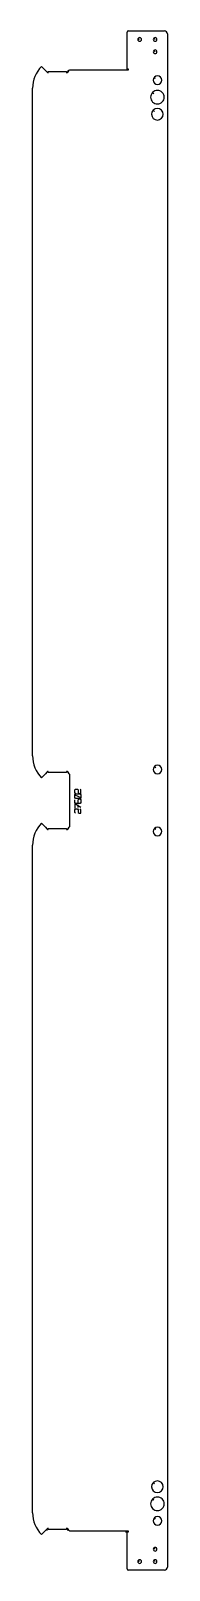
# Model space of a CAD drawing. Extents: x 26 to 245, y 5 to 2497.
import ezdxf

# ---------------------------------------------------------------- set-up
doc = ezdxf.new("R2010")
doc.units = 0

msp = doc.modelspace()

# ---------------------------------------------------------------- linework, layer by layer
for p, q in [((179.47, 2434.82), (179.47, 2494.87)), ((181.52, 2496.92), (239.52, 2496.92)), ((199.49, 2482.84), (197.4, 2484.92)), ((224.49, 2482.84), (222.4, 2484.92)), ((244.57, 2491.87), (244.57, 9.87)), ((224.49, 2462.84), (222.4, 2464.92)), ((40.68, 2439.3), (47.07, 2432.9)), ((47.07, 2432.9), (48.9, 2430.36)), ((48.9, 2430.36), (50.2, 2429.21)), ((50.2, 2429.21), (51.15, 2428.94)), ((51.15, 2428.94), (51.15, 2430.92)), ((51.15, 2430.92), (81.25, 2430.92)), ((81.25, 2430.92), (81.25, 2428.94)), ((81.25, 2428.94), (82.2, 2429.21)), ((82.2, 2429.21), (83.5, 2430.36)), ((83.28, 2432.87), (83.28, 2430.1)), ((83.5, 2430.36), (85.33, 2432.91)), ((85.33, 2432.91), (86.34, 2433.92)), ((86.34, 2433.92), (181.47, 2433.92)), ((181.47, 2434.82), (179.47, 2434.82)), ((181.47, 2433.92), (181.47, 2434.82)), ((225.41, 2419.66), (223.32, 2421.75)), ((25.98, 1323.15), (25.98, 2403.87)), ((222.58, 2394.99), (220.5, 2397.08)), ((223.64, 2366.43), (221.56, 2368.52)), ((48.9, 1296.65), (47.07, 1294.11)), ((50.2, 1297.8), (48.9, 1296.65)), ((51.15, 1298.08), (50.2, 1297.8)), ((51.15, 1296.1), (51.15, 1298.08)), ((81.25, 1296.1), (51.15, 1296.1)), ((82.2, 1297.8), (81.25, 1298.08)), ((81.25, 1298.08), (81.25, 1296.1)), ((83.5, 1296.65), (82.2, 1297.8)), ((85.32, 1294.12), (83.5, 1296.65)), ((225.66, 1303.66), (223.57, 1305.75)), ((47.07, 1294.11), (40.68, 1287.72)), ((86.31, 1293.12), (85.32, 1294.12)), ((86.31, 1208.62), (86.31, 1293.12)), ((94.32, 1268.01), (95.75, 1269.44)), ((94.32, 1263.73), (94.32, 1268.01)), ((95.75, 1262.3), (94.32, 1263.73)), ((94.32, 1259.98), (95.75, 1261.41)), ((94.32, 1259.98), (104.32, 1255.69)), ((94.32, 1255.69), (94.32, 1259.98)), ((95.75, 1254.26), (94.32, 1255.69)), ((94.32, 1247.66), (94.32, 1251.94)), ((95.75, 1246.23), (94.32, 1247.66)), ((95.75, 1269.44), (98.6, 1269.44)), ((95.75, 1261.41), (102.89, 1261.41)), ((102.89, 1254.26), (95.75, 1254.26)), ((102.89, 1246.23), (95.75, 1246.23)), ((98.6, 1269.44), (100.03, 1268.01)), ((100.03, 1268.01), (100.03, 1263.73)), ((100.03, 1263.73), (101.46, 1262.3)), ((100.03, 1251.94), (101.46, 1253.37)), ((100.03, 1246.23), (100.03, 1251.94)), ((101.46, 1262.3), (104.32, 1262.3)), ((101.46, 1253.37), (102.89, 1253.37)), ((104.32, 1268.01), (102.89, 1269.44)), ((102.89, 1261.41), (104.32, 1259.98)), ((104.32, 1255.69), (102.89, 1254.26)), ((102.89, 1253.37), (104.32, 1251.94)), ((104.32, 1247.66), (102.89, 1246.23)), ((104.32, 1262.3), (104.32, 1268.01)), ((104.32, 1259.98), (104.32, 1255.69)), ((104.32, 1251.94), (104.32, 1247.66)), ((104.32, 1239.62), (94.32, 1245.34)), ((94.32, 1245.34), (94.32, 1238.19)), ((94.32, 1235.87), (95.75, 1237.3)), ((94.32, 1231.59), (94.32, 1235.87)), ((95.75, 1230.16), (94.32, 1231.59)), ((95.75, 1237.3), (98.6, 1237.3)), ((98.6, 1237.3), (100.03, 1235.87)), ((100.03, 1239.62), (100.03, 1243.91)), ((100.03, 1235.87), (100.03, 1231.59)), ((100.03, 1231.59), (101.46, 1230.16)), ((101.46, 1230.16), (104.32, 1230.16)), ((104.32, 1235.87), (102.89, 1237.3)), ((104.32, 1230.16), (104.32, 1235.87)), ((40.68, 1214.02), (47.07, 1207.62)), ((47.07, 1207.62), (48.9, 1205.09)), ((48.9, 1205.09), (50.2, 1203.94)), ((50.2, 1203.94), (51.15, 1203.66)), ((51.15, 1203.66), (51.15, 1205.65)), ((51.15, 1205.65), (81.25, 1205.65)), ((81.25, 1205.65), (81.25, 1203.66)), ((81.25, 1203.66), (82.2, 1203.94)), ((82.2, 1203.94), (83.5, 1205.09)), ((83.5, 1205.09), (85.33, 1207.63)), ((85.33, 1207.63), (86.31, 1208.62)), ((225.66, 1203.66), (223.57, 1205.75)), ((25.98, 97.87), (25.98, 1178.6)), ((223.64, 144.43), (221.56, 146.52)), ((222.58, 117.99), (220.5, 120.08)), ((225.41, 87.66), (223.32, 89.75)), ((47.07, 68.84), (40.68, 62.44)), ((48.9, 71.38), (47.07, 68.84)), ((50.2, 72.53), (48.9, 71.38)), ((49.12, 71.64), (49.12, 68.87)), ((51.15, 72.8), (50.2, 72.53)), ((51.15, 70.82), (51.15, 72.8)), ((81.25, 70.82), (51.15, 70.82)), ((82.2, 72.53), (81.25, 72.8)), ((81.25, 72.8), (81.25, 70.82)), ((83.5, 71.38), (82.2, 72.53)), ((83.28, 68.87), (83.28, 71.64)), ((85.32, 68.84), (83.5, 71.38)), ((86.34, 67.82), (85.32, 68.84)), ((181.47, 67.82), (86.34, 67.82)), ((176.52, 66.92), (179.52, 66.92)), ((179.47, 6.87), (179.47, 66.87)), ((179.52, 66.92), (181.47, 66.92)), ((181.47, 66.92), (181.47, 67.82)), ((224.49, 38.84), (222.4, 40.92)), ((239.52, 4.82), (181.52, 4.82)), ((199.49, 18.84), (197.4, 20.92)), ((224.49, 18.84), (222.4, 20.92))]:
    msp.add_line(p, q)
for centre, radius, start, end in [((181.52, 2494.87), 2.05, 90, 180), ((239.52, 2491.87), 5.05, 0, 90), ((199.52, 2482.87), 2.95, 135.96171, 134.8626), ((224.52, 2482.87), 2.95, 135.96171, 134.8626), ((224.52, 2462.87), 2.95, 135.96171, 134.8626), ((76.03, 2403.87), 50.05, 134.93524, 180), ((228.27, 2416.87), 6.95, 135.408, 135), ((228.27, 2389.37), 10.95, 135.22208, 135), ((228.27, 2361.87), 9.45, 135.25732, 135), ((76.03, 1323.15), 50.05, 180, 225.06476), ((228.52, 1300.87), 6.95, 135.408, 135), ((76.03, 1178.6), 50.05, 134.94333, 180), ((228.52, 1200.87), 6.95, 135.408, 135), ((228.27, 139.87), 9.45, 135.25732, 135), ((228.27, 112.37), 10.95, 135.22208, 135), ((76.03, 97.87), 50.05, 180, 225.06476), ((228.27, 84.87), 6.95, 135.408, 135), ((224.52, 38.87), 2.95, 135.96171, 134.8626), ((181.52, 6.87), 2.05, 180, 270), ((199.52, 18.87), 2.95, 135.96171, 134.8626), ((224.52, 18.87), 2.95, 135.96171, 134.8626), ((239.52, 9.87), 5.05, 270, 0)]:
    msp.add_arc(centre, radius, start, end)

doc.saveas('drawing.dxf')
